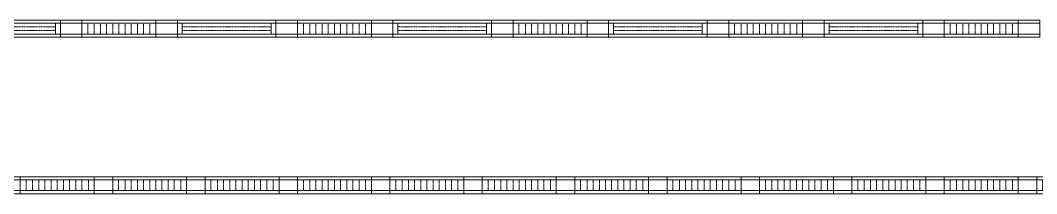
# Model space of a CAD drawing. Header units: millimetres. Extents: x -962357 to -591296, y -195428 to 59420.
# Drawn here: x -773930 to -757430, y -195428 to -192603 of the extents above; entities that cross this region are included whole.
import ezdxf

# ---------------------------------------------------------------- set-up
doc = ezdxf.new("R2010")
doc.units = ezdxf.units.MM
doc.linetypes.add('DPA_Hidden 50', pattern=[3, 2, -1])
doc.layers.add('A-GLAZ-CURT', color=2, linetype='Continuous', lineweight=9)

# ---------------------------------------------------------------- blocks, each defined once
blk = doc.blocks.new('DPA_CP_Metal Ceiling Luminaire2 - Linear Luminaire-12404975-4180-01 LOWER PLATFORM LEVEL - REFLECTED CEILING PLAN')
at = {"layer": 'A-GLAZ-CURT'}
for p, q in [((-786932, 2702), (-786932, 2977)), ((-786932, 2977), (-785732, 2977)), ((-786932, 2977), (-786932, 2702)), ((-785732, 2977), (-786932, 2977)), ((-786932, 2977), (-785732, 2977)), ((-785732, 2977), (-785732, 2702)), ((-785732, 2702), (-785732, 2977)), ((-786932, 2939), (-786932, 2702)), ((-786932, 2927), (-785732, 2927)), ((-785732, 2939), (-785732, 2702)), ((-786932, 2752), (-785732, 2752)), ((-785732, 2702), (-786932, 2702)), ((-785732, 2702), (-786932, 2702)), ((-786932, 2702), (-785732, 2702))]:
    blk.add_line(p, q, dxfattribs=at)
at = {"layer": 'A-GLAZ-CURT', "linetype": 'DPA_Hidden 50'}
for p, q in [((-786837, 2927), (-786837, 2752)), ((-786732, 2927), (-786732, 2752)), ((-786632, 2927), (-786632, 2752)), ((-786532, 2927), (-786532, 2752)), ((-786432, 2927), (-786432, 2752)), ((-786332, 2927), (-786332, 2752)), ((-786232, 2927), (-786232, 2752)), ((-786132, 2927), (-786132, 2752)), ((-786032, 2927), (-786032, 2752)), ((-785932, 2927), (-785932, 2752)), ((-785827, 2927), (-785827, 2752))]:
    blk.add_line(p, q, dxfattribs=at)
blk = doc.blocks.new('DPA_CP_Metal Ceiling Panel1 - Horizontal with Gap-13297912-4180-01 LOWER PLATFORM LEVEL - REFLECTED CEILING PLAN')
at = {"layer": 'A-GLAZ-CURT'}
for p, q in [((-786232, 152), (-786232, 427)), ((-786232, 152), (-786232, 427)), ((-786232, 427), (-785932, 427)), ((-786232, 427), (-785932, 427)), ((-786232, 152), (-786232, 427)), ((-786232, 377), (-785932, 377)), ((-785932, 152), (-785932, 427)), ((-785932, 427), (-785932, 152)), ((-785932, 427), (-785932, 152)), ((-786232, 202), (-785932, 202)), ((-786232, 152), (-785932, 152)), ((-785932, 152), (-786232, 152)), ((-785932, 152), (-786232, 152))]:
    blk.add_line(p, q, dxfattribs=at)
blk = doc.blocks.new('DPA_CP_Metal Ceiling Air Supply1 - Linear Diffuser Air Supply-12404980-4180-01 LOWER PLATFORM LEVEL - REFLECTED CEILING PLAN')
at = {"layer": 'A-GLAZ-CURT'}
for p, q in [((-788882, 2702), (-788882, 2977)), ((-788882, 2977), (-787282, 2977)), ((-788882, 2702), (-788882, 2977)), ((-788882, 2977), (-787282, 2977)), ((-788882, 2977), (-787282, 2977)), ((-788882, 2702), (-788882, 2977)), ((-787282, 2702), (-787282, 2977)), ((-787282, 2977), (-787282, 2702)), ((-787282, 2977), (-787282, 2702)), ((-787282, 2927), (-788882, 2927)), ((-788802, 2927), (-788802, 2752)), ((-787362, 2927), (-787362, 2752)), ((-787282, 2752), (-788882, 2752)), ((-788882, 2702), (-787282, 2702)), ((-787282, 2702), (-788882, 2702)), ((-787282, 2702), (-788882, 2702))]:
    blk.add_line(p, q, dxfattribs=at)
at = {"layer": 'A-GLAZ-CURT', "linetype": 'DPA_Hidden 50'}
for p, q in [((-787362, 2868), (-788802, 2868)), ((-787362, 2810), (-788802, 2810))]:
    blk.add_line(p, q, dxfattribs=at)
blk = doc.blocks.new('DPA_CP_Metal Ceiling Panel1 - Horizontal with Gap-16028279-4180-01 LOWER PLATFORM LEVEL - REFLECTED CEILING PLAN')
at = {"layer": 'A-GLAZ-CURT'}
for p, q in [((-787282, 2702), (-787282, 2977)), ((-787282, 2702), (-787282, 2977)), ((-787282, 2977), (-786932, 2977)), ((-787282, 2977), (-786932, 2977)), ((-787282, 2702), (-787282, 2977)), ((-786932, 2702), (-786932, 2977)), ((-786932, 2977), (-786932, 2702)), ((-786932, 2977), (-786932, 2702)), ((-787282, 2927), (-786932, 2927)), ((-787282, 2752), (-786932, 2752)), ((-787282, 2702), (-786932, 2702)), ((-786932, 2702), (-787282, 2702)), ((-786932, 2702), (-787282, 2702))]:
    blk.add_line(p, q, dxfattribs=at)
blk = doc.blocks.new('C-1-PP19-AR-4180-01-B_20250908-040939_EXDOWNLIGHT')
at = {"layer": 'A-GLAZ-CURT'}
for name, p in [('DPA_CP_Metal Ceiling Air Supply1 - Linear Diffuser Air Supply-12404980-4180-01 LOWER PLATFORM LEVEL - REFLECTED CEILING PLAN', (758682, -199159)), ('DPA_CP_Metal Ceiling Air Supply1 - Linear Diffuser Air Supply-12404980-4180-01 LOWER PLATFORM LEVEL - REFLECTED CEILING PLAN', (758682, -199159)), ('DPA_CP_Metal Ceiling Air Supply1 - Linear Diffuser Air Supply-12404980-4180-01 LOWER PLATFORM LEVEL - REFLECTED CEILING PLAN', (758682, -199159)), ('DPA_CP_Metal Ceiling Panel1 - Horizontal with Gap-16028279-4180-01 LOWER PLATFORM LEVEL - REFLECTED CEILING PLAN', (758682, -199159)), ('DPA_CP_Metal Ceiling Panel1 - Horizontal with Gap-16028279-4180-01 LOWER PLATFORM LEVEL - REFLECTED CEILING PLAN', (758682, -199159)), ('DPA_CP_Metal Ceiling Panel1 - Horizontal with Gap-16028279-4180-01 LOWER PLATFORM LEVEL - REFLECTED CEILING PLAN', (758682, -199159)), ('DPA_CP_Metal Ceiling Luminaire2 - Linear Luminaire-12404975-4180-01 LOWER PLATFORM LEVEL - REFLECTED CEILING PLAN', (758682, -199159)), ('DPA_CP_Metal Ceiling Luminaire2 - Linear Luminaire-12404975-4180-01 LOWER PLATFORM LEVEL - REFLECTED CEILING PLAN', (758682, -199159)), ('DPA_CP_Metal Ceiling Luminaire2 - Linear Luminaire-12404975-4180-01 LOWER PLATFORM LEVEL - REFLECTED CEILING PLAN', (758682, -199159)), ('DPA_CP_Metal Ceiling Panel1 - Horizontal with Gap-16028279-4180-01 LOWER PLATFORM LEVEL - REFLECTED CEILING PLAN', (760232, -199159)), ('DPA_CP_Metal Ceiling Panel1 - Horizontal with Gap-16028279-4180-01 LOWER PLATFORM LEVEL - REFLECTED CEILING PLAN', (760232, -199159)), ('DPA_CP_Metal Ceiling Panel1 - Horizontal with Gap-16028279-4180-01 LOWER PLATFORM LEVEL - REFLECTED CEILING PLAN', (760232, -199159)), ('DPA_CP_Metal Ceiling Air Supply1 - Linear Diffuser Air Supply-12404980-4180-01 LOWER PLATFORM LEVEL - REFLECTED CEILING PLAN', (762182, -199159)), ('DPA_CP_Metal Ceiling Air Supply1 - Linear Diffuser Air Supply-12404980-4180-01 LOWER PLATFORM LEVEL - REFLECTED CEILING PLAN', (762182, -199159)), ('DPA_CP_Metal Ceiling Air Supply1 - Linear Diffuser Air Supply-12404980-4180-01 LOWER PLATFORM LEVEL - REFLECTED CEILING PLAN', (762182, -199159)), ('DPA_CP_Metal Ceiling Panel1 - Horizontal with Gap-16028279-4180-01 LOWER PLATFORM LEVEL - REFLECTED CEILING PLAN', (762182, -199159)), ('DPA_CP_Metal Ceiling Panel1 - Horizontal with Gap-16028279-4180-01 LOWER PLATFORM LEVEL - REFLECTED CEILING PLAN', (762182, -199159)), ('DPA_CP_Metal Ceiling Panel1 - Horizontal with Gap-16028279-4180-01 LOWER PLATFORM LEVEL - REFLECTED CEILING PLAN', (762182, -199159)), ('DPA_CP_Metal Ceiling Luminaire2 - Linear Luminaire-12404975-4180-01 LOWER PLATFORM LEVEL - REFLECTED CEILING PLAN', (762182, -199159)), ('DPA_CP_Metal Ceiling Luminaire2 - Linear Luminaire-12404975-4180-01 LOWER PLATFORM LEVEL - REFLECTED CEILING PLAN', (762182, -199159)), ('DPA_CP_Metal Ceiling Luminaire2 - Linear Luminaire-12404975-4180-01 LOWER PLATFORM LEVEL - REFLECTED CEILING PLAN', (762182, -199159)), ('DPA_CP_Metal Ceiling Panel1 - Horizontal with Gap-16028279-4180-01 LOWER PLATFORM LEVEL - REFLECTED CEILING PLAN', (763732, -199159)), ('DPA_CP_Metal Ceiling Panel1 - Horizontal with Gap-16028279-4180-01 LOWER PLATFORM LEVEL - REFLECTED CEILING PLAN', (763732, -199159)), ('DPA_CP_Metal Ceiling Panel1 - Horizontal with Gap-16028279-4180-01 LOWER PLATFORM LEVEL - REFLECTED CEILING PLAN', (763732, -199159)), ('DPA_CP_Metal Ceiling Air Supply1 - Linear Diffuser Air Supply-12404980-4180-01 LOWER PLATFORM LEVEL - REFLECTED CEILING PLAN', (765682, -199159)), ('DPA_CP_Metal Ceiling Air Supply1 - Linear Diffuser Air Supply-12404980-4180-01 LOWER PLATFORM LEVEL - REFLECTED CEILING PLAN', (765682, -199159)), ('DPA_CP_Metal Ceiling Air Supply1 - Linear Diffuser Air Supply-12404980-4180-01 LOWER PLATFORM LEVEL - REFLECTED CEILING PLAN', (765682, -199159)), ('DPA_CP_Metal Ceiling Panel1 - Horizontal with Gap-16028279-4180-01 LOWER PLATFORM LEVEL - REFLECTED CEILING PLAN', (765682, -199159)), ('DPA_CP_Metal Ceiling Panel1 - Horizontal with Gap-16028279-4180-01 LOWER PLATFORM LEVEL - REFLECTED CEILING PLAN', (765682, -199159)), ('DPA_CP_Metal Ceiling Panel1 - Horizontal with Gap-16028279-4180-01 LOWER PLATFORM LEVEL - REFLECTED CEILING PLAN', (765682, -199159)), ('DPA_CP_Metal Ceiling Luminaire2 - Linear Luminaire-12404975-4180-01 LOWER PLATFORM LEVEL - REFLECTED CEILING PLAN', (765682, -199159)), ('DPA_CP_Metal Ceiling Luminaire2 - Linear Luminaire-12404975-4180-01 LOWER PLATFORM LEVEL - REFLECTED CEILING PLAN', (765682, -199159)), ('DPA_CP_Metal Ceiling Luminaire2 - Linear Luminaire-12404975-4180-01 LOWER PLATFORM LEVEL - REFLECTED CEILING PLAN', (765682, -199159)), ('DPA_CP_Metal Ceiling Panel1 - Horizontal with Gap-16028279-4180-01 LOWER PLATFORM LEVEL - REFLECTED CEILING PLAN', (767232, -199159)), ('DPA_CP_Metal Ceiling Panel1 - Horizontal with Gap-16028279-4180-01 LOWER PLATFORM LEVEL - REFLECTED CEILING PLAN', (767232, -199159)), ('DPA_CP_Metal Ceiling Panel1 - Horizontal with Gap-16028279-4180-01 LOWER PLATFORM LEVEL - REFLECTED CEILING PLAN', (767232, -199159)), ('DPA_CP_Metal Ceiling Air Supply1 - Linear Diffuser Air Supply-12404980-4180-01 LOWER PLATFORM LEVEL - REFLECTED CEILING PLAN', (769182, -199159)), ('DPA_CP_Metal Ceiling Air Supply1 - Linear Diffuser Air Supply-12404980-4180-01 LOWER PLATFORM LEVEL - REFLECTED CEILING PLAN', (769182, -199159)), ('DPA_CP_Metal Ceiling Air Supply1 - Linear Diffuser Air Supply-12404980-4180-01 LOWER PLATFORM LEVEL - REFLECTED CEILING PLAN', (769182, -199159)), ('DPA_CP_Metal Ceiling Panel1 - Horizontal with Gap-16028279-4180-01 LOWER PLATFORM LEVEL - REFLECTED CEILING PLAN', (769182, -199159)), ('DPA_CP_Metal Ceiling Panel1 - Horizontal with Gap-16028279-4180-01 LOWER PLATFORM LEVEL - REFLECTED CEILING PLAN', (769182, -199159)), ('DPA_CP_Metal Ceiling Panel1 - Horizontal with Gap-16028279-4180-01 LOWER PLATFORM LEVEL - REFLECTED CEILING PLAN', (769182, -199159)), ('DPA_CP_Metal Ceiling Luminaire2 - Linear Luminaire-12404975-4180-01 LOWER PLATFORM LEVEL - REFLECTED CEILING PLAN', (769182, -199159)), ('DPA_CP_Metal Ceiling Luminaire2 - Linear Luminaire-12404975-4180-01 LOWER PLATFORM LEVEL - REFLECTED CEILING PLAN', (769182, -199159)), ('DPA_CP_Metal Ceiling Luminaire2 - Linear Luminaire-12404975-4180-01 LOWER PLATFORM LEVEL - REFLECTED CEILING PLAN', (769182, -199159)), ('DPA_CP_Metal Ceiling Panel1 - Horizontal with Gap-16028279-4180-01 LOWER PLATFORM LEVEL - REFLECTED CEILING PLAN', (770732, -199159)), ('DPA_CP_Metal Ceiling Panel1 - Horizontal with Gap-16028279-4180-01 LOWER PLATFORM LEVEL - REFLECTED CEILING PLAN', (770732, -199159)), ('DPA_CP_Metal Ceiling Panel1 - Horizontal with Gap-16028279-4180-01 LOWER PLATFORM LEVEL - REFLECTED CEILING PLAN', (770732, -199159)), ('DPA_CP_Metal Ceiling Air Supply1 - Linear Diffuser Air Supply-12404980-4180-01 LOWER PLATFORM LEVEL - REFLECTED CEILING PLAN', (772682, -199159)), ('DPA_CP_Metal Ceiling Air Supply1 - Linear Diffuser Air Supply-12404980-4180-01 LOWER PLATFORM LEVEL - REFLECTED CEILING PLAN', (772682, -199159)), ('DPA_CP_Metal Ceiling Air Supply1 - Linear Diffuser Air Supply-12404980-4180-01 LOWER PLATFORM LEVEL - REFLECTED CEILING PLAN', (772682, -199159)), ('DPA_CP_Metal Ceiling Panel1 - Horizontal with Gap-16028279-4180-01 LOWER PLATFORM LEVEL - REFLECTED CEILING PLAN', (772682, -199159)), ('DPA_CP_Metal Ceiling Panel1 - Horizontal with Gap-16028279-4180-01 LOWER PLATFORM LEVEL - REFLECTED CEILING PLAN', (772682, -199159)), ('DPA_CP_Metal Ceiling Panel1 - Horizontal with Gap-16028279-4180-01 LOWER PLATFORM LEVEL - REFLECTED CEILING PLAN', (772682, -199159)), ('DPA_CP_Metal Ceiling Luminaire2 - Linear Luminaire-12404975-4180-01 LOWER PLATFORM LEVEL - REFLECTED CEILING PLAN', (772682, -199159)), ('DPA_CP_Metal Ceiling Luminaire2 - Linear Luminaire-12404975-4180-01 LOWER PLATFORM LEVEL - REFLECTED CEILING PLAN', (772682, -199159)), ('DPA_CP_Metal Ceiling Luminaire2 - Linear Luminaire-12404975-4180-01 LOWER PLATFORM LEVEL - REFLECTED CEILING PLAN', (772682, -199159)), ('DPA_CP_Metal Ceiling Panel1 - Horizontal with Gap-16028279-4180-01 LOWER PLATFORM LEVEL - REFLECTED CEILING PLAN', (774232, -199159)), ('DPA_CP_Metal Ceiling Panel1 - Horizontal with Gap-16028279-4180-01 LOWER PLATFORM LEVEL - REFLECTED CEILING PLAN', (774232, -199159)), ('DPA_CP_Metal Ceiling Panel1 - Horizontal with Gap-16028279-4180-01 LOWER PLATFORM LEVEL - REFLECTED CEILING PLAN', (774232, -199159)), ('DPA_CP_Metal Ceiling Panel1 - Horizontal with Gap-13297912-4180-01 LOWER PLATFORM LEVEL - REFLECTED CEILING PLAN', (756682, -199159)), ('DPA_CP_Metal Ceiling Panel1 - Horizontal with Gap-13297912-4180-01 LOWER PLATFORM LEVEL - REFLECTED CEILING PLAN', (756682, -199159)), ('DPA_CP_Metal Ceiling Panel1 - Horizontal with Gap-13297912-4180-01 LOWER PLATFORM LEVEL - REFLECTED CEILING PLAN', (756682, -199159)), ('DPA_CP_Metal Ceiling Luminaire2 - Linear Luminaire-12404975-4180-01 LOWER PLATFORM LEVEL - REFLECTED CEILING PLAN', (757682, -201709)), ('DPA_CP_Metal Ceiling Luminaire2 - Linear Luminaire-12404975-4180-01 LOWER PLATFORM LEVEL - REFLECTED CEILING PLAN', (757682, -201709)), ('DPA_CP_Metal Ceiling Luminaire2 - Linear Luminaire-12404975-4180-01 LOWER PLATFORM LEVEL - REFLECTED CEILING PLAN', (757682, -201709)), ('DPA_CP_Metal Ceiling Panel1 - Horizontal with Gap-13297912-4180-01 LOWER PLATFORM LEVEL - REFLECTED CEILING PLAN', (758182, -199159)), ('DPA_CP_Metal Ceiling Panel1 - Horizontal with Gap-13297912-4180-01 LOWER PLATFORM LEVEL - REFLECTED CEILING PLAN', (758182, -199159)), ('DPA_CP_Metal Ceiling Panel1 - Horizontal with Gap-13297912-4180-01 LOWER PLATFORM LEVEL - REFLECTED CEILING PLAN', (758182, -199159)), ('DPA_CP_Metal Ceiling Luminaire2 - Linear Luminaire-12404975-4180-01 LOWER PLATFORM LEVEL - REFLECTED CEILING PLAN', (759182, -201709)), ('DPA_CP_Metal Ceiling Luminaire2 - Linear Luminaire-12404975-4180-01 LOWER PLATFORM LEVEL - REFLECTED CEILING PLAN', (759182, -201709)), ('DPA_CP_Metal Ceiling Luminaire2 - Linear Luminaire-12404975-4180-01 LOWER PLATFORM LEVEL - REFLECTED CEILING PLAN', (759182, -201709)), ('DPA_CP_Metal Ceiling Panel1 - Horizontal with Gap-13297912-4180-01 LOWER PLATFORM LEVEL - REFLECTED CEILING PLAN', (759682, -199159)), ('DPA_CP_Metal Ceiling Panel1 - Horizontal with Gap-13297912-4180-01 LOWER PLATFORM LEVEL - REFLECTED CEILING PLAN', (759682, -199159)), ('DPA_CP_Metal Ceiling Panel1 - Horizontal with Gap-13297912-4180-01 LOWER PLATFORM LEVEL - REFLECTED CEILING PLAN', (759682, -199159)), ('DPA_CP_Metal Ceiling Luminaire2 - Linear Luminaire-12404975-4180-01 LOWER PLATFORM LEVEL - REFLECTED CEILING PLAN', (760682, -201709)), ('DPA_CP_Metal Ceiling Luminaire2 - Linear Luminaire-12404975-4180-01 LOWER PLATFORM LEVEL - REFLECTED CEILING PLAN', (760682, -201709)), ('DPA_CP_Metal Ceiling Luminaire2 - Linear Luminaire-12404975-4180-01 LOWER PLATFORM LEVEL - REFLECTED CEILING PLAN', (760682, -201709)), ('DPA_CP_Metal Ceiling Panel1 - Horizontal with Gap-13297912-4180-01 LOWER PLATFORM LEVEL - REFLECTED CEILING PLAN', (761182, -199159)), ('DPA_CP_Metal Ceiling Panel1 - Horizontal with Gap-13297912-4180-01 LOWER PLATFORM LEVEL - REFLECTED CEILING PLAN', (761182, -199159)), ('DPA_CP_Metal Ceiling Panel1 - Horizontal with Gap-13297912-4180-01 LOWER PLATFORM LEVEL - REFLECTED CEILING PLAN', (761182, -199159)), ('DPA_CP_Metal Ceiling Luminaire2 - Linear Luminaire-12404975-4180-01 LOWER PLATFORM LEVEL - REFLECTED CEILING PLAN', (762182, -201709)), ('DPA_CP_Metal Ceiling Luminaire2 - Linear Luminaire-12404975-4180-01 LOWER PLATFORM LEVEL - REFLECTED CEILING PLAN', (762182, -201709)), ('DPA_CP_Metal Ceiling Luminaire2 - Linear Luminaire-12404975-4180-01 LOWER PLATFORM LEVEL - REFLECTED CEILING PLAN', (762182, -201709)), ('DPA_CP_Metal Ceiling Panel1 - Horizontal with Gap-13297912-4180-01 LOWER PLATFORM LEVEL - REFLECTED CEILING PLAN', (762682, -199159)), ('DPA_CP_Metal Ceiling Panel1 - Horizontal with Gap-13297912-4180-01 LOWER PLATFORM LEVEL - REFLECTED CEILING PLAN', (762682, -199159)), ('DPA_CP_Metal Ceiling Panel1 - Horizontal with Gap-13297912-4180-01 LOWER PLATFORM LEVEL - REFLECTED CEILING PLAN', (762682, -199159)), ('DPA_CP_Metal Ceiling Luminaire2 - Linear Luminaire-12404975-4180-01 LOWER PLATFORM LEVEL - REFLECTED CEILING PLAN', (763682, -201709)), ('DPA_CP_Metal Ceiling Luminaire2 - Linear Luminaire-12404975-4180-01 LOWER PLATFORM LEVEL - REFLECTED CEILING PLAN', (763682, -201709)), ('DPA_CP_Metal Ceiling Luminaire2 - Linear Luminaire-12404975-4180-01 LOWER PLATFORM LEVEL - REFLECTED CEILING PLAN', (763682, -201709)), ('DPA_CP_Metal Ceiling Panel1 - Horizontal with Gap-13297912-4180-01 LOWER PLATFORM LEVEL - REFLECTED CEILING PLAN', (764182, -199159)), ('DPA_CP_Metal Ceiling Panel1 - Horizontal with Gap-13297912-4180-01 LOWER PLATFORM LEVEL - REFLECTED CEILING PLAN', (764182, -199159)), ('DPA_CP_Metal Ceiling Panel1 - Horizontal with Gap-13297912-4180-01 LOWER PLATFORM LEVEL - REFLECTED CEILING PLAN', (764182, -199159)), ('DPA_CP_Metal Ceiling Luminaire2 - Linear Luminaire-12404975-4180-01 LOWER PLATFORM LEVEL - REFLECTED CEILING PLAN', (765182, -201709)), ('DPA_CP_Metal Ceiling Luminaire2 - Linear Luminaire-12404975-4180-01 LOWER PLATFORM LEVEL - REFLECTED CEILING PLAN', (765182, -201709)), ('DPA_CP_Metal Ceiling Luminaire2 - Linear Luminaire-12404975-4180-01 LOWER PLATFORM LEVEL - REFLECTED CEILING PLAN', (765182, -201709)), ('DPA_CP_Metal Ceiling Panel1 - Horizontal with Gap-13297912-4180-01 LOWER PLATFORM LEVEL - REFLECTED CEILING PLAN', (765682, -199159)), ('DPA_CP_Metal Ceiling Panel1 - Horizontal with Gap-13297912-4180-01 LOWER PLATFORM LEVEL - REFLECTED CEILING PLAN', (765682, -199159)), ('DPA_CP_Metal Ceiling Panel1 - Horizontal with Gap-13297912-4180-01 LOWER PLATFORM LEVEL - REFLECTED CEILING PLAN', (765682, -199159)), ('DPA_CP_Metal Ceiling Luminaire2 - Linear Luminaire-12404975-4180-01 LOWER PLATFORM LEVEL - REFLECTED CEILING PLAN', (766682, -201709)), ('DPA_CP_Metal Ceiling Luminaire2 - Linear Luminaire-12404975-4180-01 LOWER PLATFORM LEVEL - REFLECTED CEILING PLAN', (766682, -201709)), ('DPA_CP_Metal Ceiling Luminaire2 - Linear Luminaire-12404975-4180-01 LOWER PLATFORM LEVEL - REFLECTED CEILING PLAN', (766682, -201709)), ('DPA_CP_Metal Ceiling Panel1 - Horizontal with Gap-13297912-4180-01 LOWER PLATFORM LEVEL - REFLECTED CEILING PLAN', (767182, -199159)), ('DPA_CP_Metal Ceiling Panel1 - Horizontal with Gap-13297912-4180-01 LOWER PLATFORM LEVEL - REFLECTED CEILING PLAN', (767182, -199159)), ('DPA_CP_Metal Ceiling Panel1 - Horizontal with Gap-13297912-4180-01 LOWER PLATFORM LEVEL - REFLECTED CEILING PLAN', (767182, -199159)), ('DPA_CP_Metal Ceiling Luminaire2 - Linear Luminaire-12404975-4180-01 LOWER PLATFORM LEVEL - REFLECTED CEILING PLAN', (768182, -201709)), ('DPA_CP_Metal Ceiling Luminaire2 - Linear Luminaire-12404975-4180-01 LOWER PLATFORM LEVEL - REFLECTED CEILING PLAN', (768182, -201709)), ('DPA_CP_Metal Ceiling Luminaire2 - Linear Luminaire-12404975-4180-01 LOWER PLATFORM LEVEL - REFLECTED CEILING PLAN', (768182, -201709)), ('DPA_CP_Metal Ceiling Panel1 - Horizontal with Gap-13297912-4180-01 LOWER PLATFORM LEVEL - REFLECTED CEILING PLAN', (768682, -199159)), ('DPA_CP_Metal Ceiling Panel1 - Horizontal with Gap-13297912-4180-01 LOWER PLATFORM LEVEL - REFLECTED CEILING PLAN', (768682, -199159)), ('DPA_CP_Metal Ceiling Panel1 - Horizontal with Gap-13297912-4180-01 LOWER PLATFORM LEVEL - REFLECTED CEILING PLAN', (768682, -199159)), ('DPA_CP_Metal Ceiling Luminaire2 - Linear Luminaire-12404975-4180-01 LOWER PLATFORM LEVEL - REFLECTED CEILING PLAN', (769682, -201709)), ('DPA_CP_Metal Ceiling Luminaire2 - Linear Luminaire-12404975-4180-01 LOWER PLATFORM LEVEL - REFLECTED CEILING PLAN', (769682, -201709)), ('DPA_CP_Metal Ceiling Luminaire2 - Linear Luminaire-12404975-4180-01 LOWER PLATFORM LEVEL - REFLECTED CEILING PLAN', (769682, -201709)), ('DPA_CP_Metal Ceiling Panel1 - Horizontal with Gap-13297912-4180-01 LOWER PLATFORM LEVEL - REFLECTED CEILING PLAN', (770182, -199159)), ('DPA_CP_Metal Ceiling Panel1 - Horizontal with Gap-13297912-4180-01 LOWER PLATFORM LEVEL - REFLECTED CEILING PLAN', (770182, -199159)), ('DPA_CP_Metal Ceiling Panel1 - Horizontal with Gap-13297912-4180-01 LOWER PLATFORM LEVEL - REFLECTED CEILING PLAN', (770182, -199159)), ('DPA_CP_Metal Ceiling Luminaire2 - Linear Luminaire-12404975-4180-01 LOWER PLATFORM LEVEL - REFLECTED CEILING PLAN', (771182, -201709)), ('DPA_CP_Metal Ceiling Luminaire2 - Linear Luminaire-12404975-4180-01 LOWER PLATFORM LEVEL - REFLECTED CEILING PLAN', (771182, -201709)), ('DPA_CP_Metal Ceiling Luminaire2 - Linear Luminaire-12404975-4180-01 LOWER PLATFORM LEVEL - REFLECTED CEILING PLAN', (771182, -201709)), ('DPA_CP_Metal Ceiling Panel1 - Horizontal with Gap-13297912-4180-01 LOWER PLATFORM LEVEL - REFLECTED CEILING PLAN', (771682, -199159)), ('DPA_CP_Metal Ceiling Panel1 - Horizontal with Gap-13297912-4180-01 LOWER PLATFORM LEVEL - REFLECTED CEILING PLAN', (771682, -199159)), ('DPA_CP_Metal Ceiling Panel1 - Horizontal with Gap-13297912-4180-01 LOWER PLATFORM LEVEL - REFLECTED CEILING PLAN', (771682, -199159)), ('DPA_CP_Metal Ceiling Luminaire2 - Linear Luminaire-12404975-4180-01 LOWER PLATFORM LEVEL - REFLECTED CEILING PLAN', (772682, -201709)), ('DPA_CP_Metal Ceiling Luminaire2 - Linear Luminaire-12404975-4180-01 LOWER PLATFORM LEVEL - REFLECTED CEILING PLAN', (772682, -201709)), ('DPA_CP_Metal Ceiling Luminaire2 - Linear Luminaire-12404975-4180-01 LOWER PLATFORM LEVEL - REFLECTED CEILING PLAN', (772682, -201709)), ('DPA_CP_Metal Ceiling Panel1 - Horizontal with Gap-13297912-4180-01 LOWER PLATFORM LEVEL - REFLECTED CEILING PLAN', (773182, -199159)), ('DPA_CP_Metal Ceiling Panel1 - Horizontal with Gap-13297912-4180-01 LOWER PLATFORM LEVEL - REFLECTED CEILING PLAN', (773182, -199159)), ('DPA_CP_Metal Ceiling Panel1 - Horizontal with Gap-13297912-4180-01 LOWER PLATFORM LEVEL - REFLECTED CEILING PLAN', (773182, -199159)), ('DPA_CP_Metal Ceiling Luminaire2 - Linear Luminaire-12404975-4180-01 LOWER PLATFORM LEVEL - REFLECTED CEILING PLAN', (774182, -201709)), ('DPA_CP_Metal Ceiling Luminaire2 - Linear Luminaire-12404975-4180-01 LOWER PLATFORM LEVEL - REFLECTED CEILING PLAN', (774182, -201709)), ('DPA_CP_Metal Ceiling Luminaire2 - Linear Luminaire-12404975-4180-01 LOWER PLATFORM LEVEL - REFLECTED CEILING PLAN', (774182, -201709))]:
    blk.add_blockref(name, p, dxfattribs=at)

msp = doc.modelspace()

# ---------------------------------------------------------------- block references
msp.add_blockref('C-1-PP19-AR-4180-01-B_20250908-040939_EXDOWNLIGHT', (-744680, 3580))

doc.saveas('drawing.dxf')
